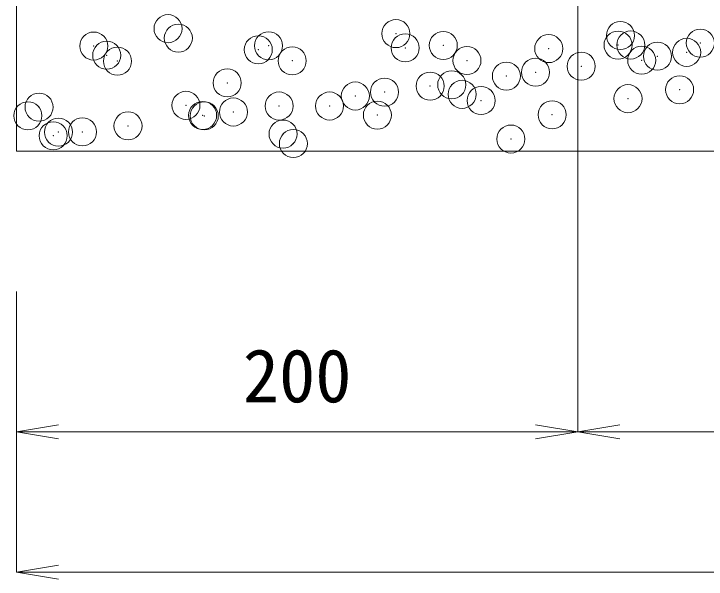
# Model space of a CAD drawing. Units: millimetres at full size, sheet at 1:20; details may follow other scales. Extents: x 0 to 23340, y -4498 to 8520.
# Drawn here: x 666.5 to 913.2, y 6543.7 to 6745.1 of the extents above; entities that cross this region are included whole.
import ezdxf
from ezdxf.enums import TextEntityAlignment as Align

# ---------------------------------------------------------------- set-up
doc = ezdxf.new("R2010")
doc.units = ezdxf.units.MM
doc.header["$LTSCALE"] = 20
doc.header["$PDMODE"] = 32
doc.header["$PDSIZE"] = 10
for name, color, linetype, lineweight in [('KIJUN', 5, 'Continuous', 5), ('SUNPO', 3, 'Continuous', 13), ('TITLE', 7, 'Continuous', 13)]:
    doc.layers.add(name, color=color, linetype=linetype, lineweight=lineweight)
doc.styles.add('ＭＳ ゴシック', font='')
doc.styles.get('ＭＳ ゴシック').set_extended_font_data('MS Gothic')

# ---------------------------------------------------------------- blocks, each defined once
blk = doc.blocks.new('open_arrow')
at = {"color": 0, "linetype": 'Continuous', "lineweight": -2}
blk.add_lwpolyline([(7.5, 1.25), (0, 0), (7.5, -1.25)], dxfattribs=at)

msp = doc.modelspace()

# ---------------------------------------------------------------- linework, layer by layer
at = {"layer": 'KIJUN', "color": 7, "lineweight": 13}
msp.add_lwpolyline([(1487.48, 6796.2), (667.48, 6796.2), (667.48, 6696.2), (1487.48, 6696.2)], close=True, dxfattribs=at)
at = {"layer": 'SUNPO'}
for p, q in [((867.48, 6966.2), (867.48, 6596.2)), ((867.48, 6966.2), (867.48, 6596.2)), ((667.48, 6646.2), (667.48, 6596.2)), ((667.48, 6646.2), (667.48, 6546.2)), ((867.48, 6596.2), (667.48, 6596.2)), ((867.48, 6596.2), (1287.48, 6596.2)), ((667.48, 6546.2), (1487.48, 6546.2))]:
    msp.add_line(p, q, dxfattribs=at)
at = {"layer": 'TITLE'}
for p in [(721.47, 6739.85), (725.15, 6736.47), (802.67, 6738.08), (882.7, 6737.4), (695, 6733.65), (757.29, 6733.76), (819.57, 6733.87), (881.85, 6733.99), (886.39, 6734.02), (911.17, 6734.7), (753.64, 6732.33), (805.99, 6733), (857.15, 6732.75), (906.3, 6731.41), (699.62, 6730.38), (703.44, 6728.27), (765.72, 6728.39), (828, 6728.5), (890.29, 6728.61), (895.89, 6730.04), (868.72, 6726.46), (852.46, 6724.32), (842.05, 6722.95), (742.55, 6720.53), (814.89, 6719.38), (822.58, 6719.84), (798.63, 6717.24), (826.27, 6716.46), (903.79, 6718.07), (788.22, 6715.86), (833.04, 6714.24), (885.39, 6714.91), (675.51, 6711.88), (727.86, 6712.54), (761.05, 6712.29), (779.02, 6712.3), (671.52, 6708.82), (733.8, 6708.93), (734.38, 6708.78), (744.79, 6710.15), (796.08, 6709.04), (858.37, 6709.16), (707.21, 6705.2), (680.54, 6701.69), (682.43, 6702.98), (690.96, 6703.06), (762.46, 6702.29), (766.15, 6698.91), (843.67, 6700.52)]:
    msp.add_point(p, dxfattribs=at)

# ---------------------------------------------------------------- block references
at = {"layer": 'SUNPO', "xscale": 2, "yscale": 2}
for p in [(667.48, 6596.2), (867.48, 6596.2), (667.48, 6546.2)]:
    msp.add_blockref('open_arrow', p, dxfattribs=at)
at = {"layer": 'SUNPO', "xscale": 2, "yscale": 2, "rotation": 180}
msp.add_blockref('open_arrow', (867.48, 6596.2), dxfattribs=at)

# ---------------------------------------------------------------- texts
at = {"layer": 'SUNPO', "style": 'ＭＳ ゴシック'}
msp.add_text('200', height=18.99, dxfattribs=at).set_placement((767.48, 6616.2), align=Align.MIDDLE_CENTER)

doc.saveas('drawing.dxf')
